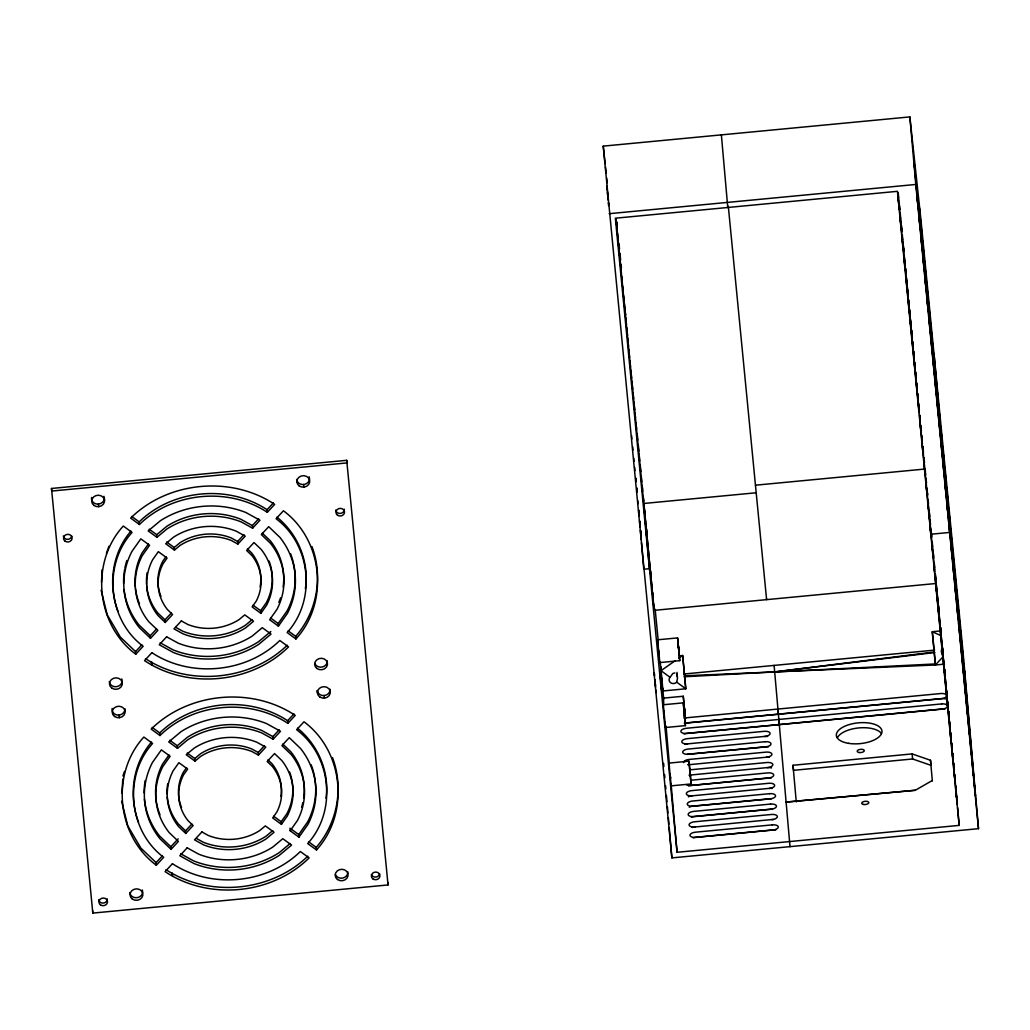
<?xml version="1.0" encoding="UTF-8"?>
<svg xmlns="http://www.w3.org/2000/svg" width="1030" height="1030" viewBox="0 0 1030 1030"><rect width="100%" height="100%" fill="white"/><g stroke="black" fill="none" stroke-linecap="round" stroke-linejoin="round"><path stroke-width="1.5" d="M647.51 546.042L643.802 503.477L756.2 492.765M101.494 582.311L102.124 569.667M122.042 793.332L122.75 779.105M305.369 588.774C309.451 562.019 297.979 534.029 276.954 517.176M325.982 798.276C329.78 771.998 318.025 744.729 297.503 728.197M941.626 648.887L941.317 651.733L943.042 656.741L935.394 664.994L684.628 675.796L682.658 655.505L679.62 655.788M674.908 672.899L672.796 673.491L670.092 677.328A4.287 3.824 -5 0 0 670.62 682.71A4.287 3.824 -5 0 0 676.671 682.13L677.457 678.59L677.045 672.358M106.438 553.355L108.922 546.299M122.905 775.938L124.501 771.431M130.952 531.094C112.193 552.878 107.841 584.486 117.974 611.138M148.436 543.956L142.011 553.046A74.43 66.255 -5 0 0 135.291 586.958M166.036 556.638L162.74 561.311A51.526 45.874 -5 0 0 160.989 596.434M151.5 742.102C132.741 763.9 128.389 795.508 138.522 822.159M260.886 613.339L266.616 605.215A62.972 56.058 -5 0 0 261.182 549.428L253.985 542.54L246.634 550.484L251.809 555.44A51.526 45.874 -5 0 1 256.251 601.095L252.131 606.928L260.886 613.339L260.654 610.739L266.384 602.627A62.972 56.058 -5 0 0 269.062 561.054M168.984 754.977L162.56 764.054A74.43 66.255 -5 0 0 160.023 814.807M278.396 626.15L287.344 613.481A85.876 76.452 -5 0 0 279.941 537.403L268.714 526.665L261.35 534.596L270.555 543.415A74.43 66.255 -5 0 1 276.98 609.348L269.641 619.738L278.396 626.15L278.177 623.549L287.125 610.88A85.876 76.452 -5 0 0 290.602 553.767M186.584 767.646L183.289 772.32A51.526 45.874 -5 0 0 181.538 807.456M295.919 638.961C329.33 602.499 323.163 540.145 283.43 510.777L276.079 518.721C311.137 544.883 316.596 600.13 287.164 632.549L295.919 638.961L295.687 636.36C316.944 612.077 323.369 576.71 311.923 546.518M281.435 824.348L287.164 816.236A62.972 56.058 -5 0 0 281.731 760.436L274.534 753.561L267.182 761.505L272.358 766.449A51.526 45.874 -5 0 1 276.8 812.104L272.667 817.949L281.435 824.348L281.203 821.747L286.932 813.636A62.972 56.058 -5 0 0 289.61 772.062M290.19 830.759L297.528 820.369A74.43 66.255 -5 0 0 291.104 754.424L281.898 745.617L289.263 737.673L300.49 748.411A85.876 76.452 -5 0 1 307.893 824.502L298.945 837.158L290.19 830.759L289.958 828.159M298.945 837.158L298.726 834.558L307.661 821.901A85.876 76.452 -5 0 0 311.15 764.788M316.468 849.969C349.878 813.52 343.711 751.153 303.979 721.785L296.627 729.729C331.686 755.904 337.145 811.138 307.7 843.57L316.468 849.969L316.236 847.368C337.492 823.099 343.917 787.731 332.471 757.539M135.78 654.217C96.047 624.85 89.893 562.496 123.304 526.034L132.059 532.446C102.614 564.865 108.073 620.111 143.144 646.274L135.78 654.217L135.561 651.617L141.87 644.819M150.509 638.33L139.282 627.592A85.876 76.452 -5 0 1 131.866 551.514L140.814 538.845L149.582 545.256L142.23 555.646A74.43 66.255 -5 0 0 148.655 621.579L157.86 630.399L150.509 638.33L150.277 635.742L156.586 628.931M165.225 622.455L158.028 615.567A62.972 56.058 -5 0 1 152.607 559.779L158.337 551.655L167.092 558.067L162.972 563.899A51.526 45.874 -5 0 0 167.414 609.554L172.589 614.511L165.225 622.455L165.006 619.854L171.315 613.043M237.866 544.085L245.23 536.141L236.243 531.184A62.972 56.058 -5 0 0 173.555 537.158L165.701 543.724L174.456 550.123L180.108 545.411A51.526 45.874 -5 0 1 231.402 540.518L237.866 544.085L237.647 541.484L243.956 534.673M252.595 528.197L259.959 520.253L245.938 512.528A85.876 76.452 -5 0 0 160.448 520.678L148.178 530.913L156.933 537.312L167.002 528.918A74.43 66.255 -5 0 1 241.097 521.862L252.595 528.197L252.363 525.596L258.672 518.785M267.311 512.309L274.675 504.365C231.093 475.345 167.954 481.293 130.668 518.103L139.423 524.502C172.615 492.018 228.57 486.739 267.311 512.309L267.092 509.708L273.401 502.91M156.328 865.239C116.596 835.871 110.442 773.517 143.852 737.055L152.607 743.467C123.162 775.886 128.621 831.12 163.693 857.295L156.328 865.239L156.096 862.638L162.418 855.827M171.057 849.351L159.83 838.613A85.876 76.452 -5 0 1 152.414 762.522L161.362 749.866L170.117 756.278L162.779 766.655A74.43 66.255 -5 0 0 169.203 832.601L178.409 841.407L171.057 849.351L170.826 846.75L178.19 838.819M185.773 833.463L178.576 826.588A62.972 56.058 -5 0 1 173.143 770.788L178.885 762.676L187.64 769.088L183.507 774.921A51.526 45.874 -5 0 0 187.962 820.575L193.138 825.532L185.773 833.463L185.542 830.875L191.863 824.064M258.414 755.093L265.779 747.149L256.792 742.205A62.972 56.058 -5 0 0 194.103 748.179L186.237 754.733L195.005 761.144L200.657 756.419A51.526 45.874 -5 0 1 251.951 751.527L258.414 755.093L258.195 752.492L264.504 745.694M273.143 739.218L280.508 731.274L266.487 723.549A85.876 76.452 -5 0 0 180.997 731.699L168.727 741.922L177.482 748.334L187.55 739.939A74.43 66.255 -5 0 1 261.646 732.871L273.143 739.218L272.911 736.617L279.22 729.807M287.859 723.33L295.224 715.387C251.642 686.366 188.49 692.315 151.204 729.111L159.972 735.523C193.151 703.027 249.118 697.761 287.859 723.33L287.64 720.73L293.949 713.919M139.423 524.502L139.192 521.901C172.383 489.417 228.351 484.152 267.092 509.708M156.933 537.312L156.715 534.712L166.783 526.317A74.43 66.255 -5 0 1 240.866 519.262L252.363 525.596M174.456 550.123L174.225 547.522L179.889 542.81A51.526 45.874 -5 0 1 231.184 537.918L237.647 541.484M252.17 619.609L245.436 625.236A62.972 56.058 -5 0 1 182.748 631.21L175.821 627.399M270.813 631.493L258.543 641.716A85.876 76.452 -5 0 1 173.053 649.866L160.178 642.772M159.972 735.523L159.74 732.922C192.932 700.439 248.9 695.16 287.64 720.73M287.228 645.218C250.342 680.959 188.464 686.753 145.5 658.672M177.482 748.334L177.263 745.733L187.318 737.338A74.43 66.255 -5 0 1 261.414 730.283L272.911 736.617M195.005 761.144L194.773 758.543L200.438 753.818A51.526 45.874 -5 0 1 251.719 748.939L258.195 752.492M272.718 830.631L265.985 836.244A62.972 56.058 -5 0 1 203.283 842.231L196.37 838.407M290.138 843.531L279.091 852.737A85.876 76.452 -5 0 1 193.601 860.887L180.726 853.793M307.777 856.226C270.89 891.967 209.013 897.774 166.049 869.693M670.092 677.328L661.003 670.672L675.01 660.861M678.834 658.183L682.658 655.505L685.774 688.787L662.972 690.963L660.745 666.577M915.297 790.28L786.07 802.087L915.297 790.28L932.266 780.534M941.407 630.836L932.279 631.712L934.262 652.003L774.676 671.921L684.087 676.774M934.854 652.518L774.676 671.921L935.845 663.925M603.245 146.131L909.863 116.905L921 220.343L963.089 652.518L978.5 828.674L671.882 857.9L603.245 146.131L605.125 163.641M609.155 213.686L915.773 184.46L909.863 116.905M51.5 488.465L346.711 460.32L388.04 884.95L92.816 913.095L51.5 488.465L51.732 491.053L346.943 462.921L346.711 460.32M755.466 485.194L925.12 469.023L925.429 472.204M616.043 218.618L654.217 610.352L936.257 583.469M658.685 650.986L657.642 639.797L677.586 637.905L678.77 649.853M658.659 650.355L659.805 662.573L679.749 660.668L678.706 649.492M683.843 674.019L934.648 650.11M940.725 635.523L932.279 631.712L935.394 664.994L944.51 664.118M663.784 703.336L663.32 698.134L683.263 696.241L685.439 719.004L684.384 707.816M663.333 704.752L683.276 702.859L685.439 725.622L665.496 727.528L663.397 705.293M764.672 736.399L687.718 743.853A5.729 2.614 -5.6 0 1 681.783 741.806A5.729 2.614 -5.6 0 1 687.255 738.665L764.17 731.326A5.729 2.614 -5.6 0 1 770.105 733.386A5.729 2.614 -5.6 0 1 764.633 736.527A5.729 2.614 -5.6 0 1 767.556 736.476M669.989 773.903L669.011 763.088L688.954 761.183L690.139 773.144M689.984 769.835L766.899 762.509A5.729 2.614 -5.6 0 1 772.835 764.556A5.729 2.614 -5.6 0 1 767.363 767.698M793.01 765.264L912.117 753.909L930.489 760.269L930.978 765.342L912.606 758.981L793.499 770.324L793.01 765.264L796.267 801.958M690.898 780.225L767.814 772.899A5.729 2.614 -5.6 0 1 773.736 774.959A5.729 2.614 -5.6 0 1 768.264 778.101L691.349 785.427A5.729 2.614 -5.6 0 0 688.568 785.929M670.028 773.633L671.174 785.851L691.117 783.959L690.074 772.77M959.175 825.391L897.426 191.323L615.361 218.206L677.071 852.286L959.175 825.391L957.617 807.687M676.671 682.13L685.774 688.787L684.628 675.796M131.686 516.416L139.192 521.901M149.208 529.227L156.715 534.712M166.718 542.038L174.225 547.522M253.148 605.241L260.654 610.739M270.671 618.052L278.177 623.549M288.181 630.862L295.687 636.36M152.234 727.425L159.74 732.922M169.744 740.235L177.263 745.733M187.267 753.046L194.773 758.543M273.697 816.262L281.203 821.747M291.207 829.073L298.726 834.558M308.73 841.883L316.236 847.368M262.277 533.102L270.336 540.814A74.43 66.255 -5 0 1 283.134 587.036M247.432 548.874L251.578 552.84A51.526 45.874 -5 0 1 260.075 586.997M165.006 619.854L157.809 612.979A62.972 56.058 -5 0 1 146.698 585.877M282.825 744.124L290.885 751.823A74.43 66.255 -5 0 1 303.683 798.057M150.277 635.742L139.05 625.004A85.876 76.452 -5 0 1 124.064 589.559M267.98 759.895L272.126 763.861A51.526 45.874 -5 0 1 280.894 796.538M135.561 651.617L120.304 637.029L107.223 614.807L101.094 590.216M185.542 830.875L178.357 823.987A62.972 56.058 -5 0 1 167.233 796.885M170.826 846.75L159.599 836.012A85.876 76.452 -5 0 1 144.445 799.061M156.096 862.638L140.84 848.038L127.759 825.828L121.643 801.237M676.607 674.148L677.444 676.877M679.749 660.668L678.86 651.681M691.117 783.959L689.933 771.998M657.642 639.797L658.273 645.99M663.32 698.134L663.513 699.949M669.011 763.088L669.397 766.822M617.022 222.184L617.356 225.325M619.043 244.342L619.532 248.9M620.021 253.444L620.627 260.062M621.116 264.62L621.438 267.658M605.473 166.821L606.155 173.182M606.67 177.958L607.185 182.735M903.22 245.591L903.387 247.2M909.104 309.876L909.155 310.159M915.142 367.98L915.091 367.684M913.121 351.088L912.194 341.445M655.956 691.027L656.123 692.611L655.917 690.049M949.57 530.308L949.724 531.557M951.553 550.599L951.746 552.466L947.703 507.301L948.746 518.064M953.523 570.89L953.716 572.757L949.686 527.592L950.716 538.355M955.505 591.169L955.698 593.048L951.656 547.883L952.699 558.646M957.475 611.46L957.668 613.339L953.638 568.174L954.668 578.937M959.458 631.751L959.6 632.999M961.428 652.042L961.582 653.29M963.411 672.333L963.552 673.581M965.38 692.624L965.535 693.872M967.363 712.915L967.505 714.163M969.333 733.206L969.475 734.454M971.316 753.497L971.457 754.745M973.286 773.788L973.479 775.654L960.462 630.283M975.256 794.079L975.449 795.945L964.376 670.363L965.406 681.01M899.435 206.618L899.242 204.751L899.692 209.978M901.405 226.909L901.211 225.042L901.804 231.802M917.215 389.224L917.061 387.975M928.97 510.005L929.601 516.545M924.811 471.225L925.004 473.105L922.674 446.376M926.794 491.516L926.987 493.383L924.786 468.199M928.764 511.807L928.918 513.056M930.747 532.098L930.94 533.965L928.88 510.326M932.717 552.389L932.91 554.256L930.978 532.149M936.669 592.971L936.759 593.937M938.639 613.262L938.845 615.129L937.043 594.555M940.622 633.553L940.763 634.802M942.592 653.844L942.746 655.093M944.574 674.135L944.716 675.384M946.544 694.426L946.699 695.675M948.527 714.704L948.669 715.966M950.497 734.995L950.69 736.875L947.42 700.49M952.48 755.286L952.673 757.166L950.523 732.536M954.45 775.577L954.643 777.457L952.493 752.814M956.432 795.868L956.625 797.735L954.617 774.715M664.17 713.468L664.028 712.155L664.118 713.185M607.159 188.992L606.812 185.722L607.211 190.267M608.37 202.369L608.717 205.64L608.498 203.077M654.565 675.963L654.23 672.68L654.449 675.255M915.773 184.46L978.5 828.674M898.25 193.099L898.714 197.889M899.177 202.665L899.692 209.245M900.272 213.841L900.735 218.618M901.353 225.004L901.817 229.78M902.28 234.57L902.756 239.359M903.374 245.732L903.838 250.522M904.456 256.895L904.919 261.684M905.55 268.058L905.859 271.251M906.477 277.637L906.941 282.413M907.404 287.203L907.881 291.992M908.653 299.962L908.962 303.155M909.58 309.528L910.057 314.317M910.52 319.094L910.984 323.884M911.601 330.269L912.065 335.046M912.696 341.432L913.159 346.209M913.623 350.998L914.086 355.788M914.704 362.161L915.181 366.95M915.644 371.727L916.262 378.113M916.726 382.902L917.189 387.679M917.82 394.065L918.284 398.842M918.747 403.631L919.211 408.421M919.996 416.39L920.305 419.583M920.923 425.957L921.387 430.746M921.85 435.536L922.314 440.312M922.944 446.698L923.408 451.475M924.026 457.861L924.489 462.65M926.047 478.564L926.511 483.327M926.974 488.104L927.592 494.452M928.21 500.812L928.519 503.992M929.137 510.352L929.601 515.116M930.064 519.893L930.528 524.656M931.3 532.6L931.609 535.78M932.24 542.14L932.704 546.904M933.322 553.265L933.631 556.445M934.249 562.805L934.712 567.569M935.33 573.929L935.794 578.693M936.399 584.95L936.837 589.392M938.819 609.812L938.407 605.473L938.819 610.275M940.519 627.206L940.944 631.557M942.489 647.497L942.914 651.848M944.613 669.23L945.038 673.581M946.725 690.976L947.149 695.327M948.707 711.267L949.132 715.618M950.819 733L951.244 737.351M952.853 753.844L953.317 758.595M919.314 410.738L918.992 407.648L919.314 411.343M921.284 431.029L920.975 427.939L921.284 431.634M904.932 267.105L905.203 269.577M909.014 308.91L905.164 266.834M912.117 753.909L912.606 758.981M777.92 709.065L778.423 714.138M778.835 719.455L779.324 724.528M728.3 206.245L766.603 599.64L766.513 598.649M727.772 207.494L721.373 134.879M790.01 846.634L774.109 665.419M655.157 609.219L658.106 639.488M616.378 221.875L617.163 229.883M617.472 233.076L618.258 241.084M618.567 244.29L619.185 250.702M619.506 253.895L621.373 273.117M621.682 276.323L622.313 282.722M622.622 285.928L623.24 292.327M623.562 295.533L625.558 315.193L625.249 312.064M625.738 317.961L626.472 324.553M626.665 327.398L627.425 335.201M627.721 338.329L628.493 346.235M628.802 349.415L629.588 357.397M629.897 360.577L630.515 366.963M630.823 370.143L631.609 378.113M631.918 381.306L632.69 389.276M632.999 392.469L633.63 398.842M633.939 402.035L634.712 410.004M635.021 413.197L635.484 417.974M635.961 422.764L636.579 429.137M637.171 433.553L637.737 440.055M638.252 444.651L638.819 451.153M639.179 454.166L639.682 461.015M640.261 465.264L640.827 471.766M641.291 476.517L641.703 481.744M642.166 486.533L642.643 491.31M643.287 497.065L643.621 501.456M644.214 506.554L644.806 513.519M645.269 518.257L645.565 521.412M646.377 528.686L646.827 533.424L646.428 528.622M647.265 538.793L647.883 545.102M648.346 549.84L648.964 556.161M649.415 560.899L651.269 579.851L650.432 570.762M651.423 581.409L652.183 589.224M652.479 592.34L653.252 600.142L652.557 592.572M653.548 603.181L654.217 610.352M636.798 487.975L637.106 491.143M631.596 435.677L631.854 439.012M632.678 446.775L632.935 450.11M633.707 458.041L634.017 461.208M634.686 467.388L634.944 470.723M635.716 478.654L636.025 481.821M975.14 792.855L974.419 785.182M949.454 529.085L948.733 521.412M951.437 549.376L950.716 541.703M953.407 569.654L952.686 561.994M955.389 589.945L954.668 582.285M957.359 610.236L956.638 602.576M959.329 630.527L958.608 622.854M961.312 650.818L948.566 507.919L949.596 518.695M963.282 671.109L950.587 528.841M965.265 691.4L952.57 549.119M967.234 711.691L954.54 569.41M969.217 731.982L956.51 589.701M971.187 752.273L958.492 609.992M973.17 772.564L972.449 764.891M935.253 574.47L935.755 579.89M937.223 594.761L937.815 601.031M952.222 752.66L951.63 746.39M901.533 228.132L901.804 231.016M903.503 248.423L903.786 251.307M905.473 268.714L905.898 273.066M907.456 289.005L907.997 294.696M909.426 309.296L909.966 314.987M911.408 329.587L912.052 336.411M923.395 452.724L922.944 448.23L923.395 453.458M925.519 474.495L924.966 469.139M927.489 494.786L926.897 488.812L927.476 495.572M931.159 532.484L931.583 536.836M933.141 552.775L933.682 558.466M946.145 690.306L946.428 693.19M913.52 351.269L914.099 357.539M928.506 509.181L927.927 502.91M930.618 530.875L929.897 523.201M932.601 551.166L931.88 543.492M934.571 571.457L933.85 563.783M936.553 591.748L935.909 584.924M938.523 612.039L937.879 605.215M940.506 632.33L939.965 626.639M942.476 652.621L940.094 627.128M944.446 672.912L941.214 636.424M948.398 713.481L946.274 690.873M950.381 733.772L949.66 726.111M954.334 774.354L953.613 766.681M956.304 794.645L955.583 786.972M900.851 225.119L901.302 229.613L898.971 202.897M920.46 426.536L921.052 432.523L919.533 415.013M922.442 446.827L923.034 452.814L920.524 425.158M924.554 468.599L924.695 470.002M926.665 490.293L925.944 482.619M904.804 265.701L904.211 259.431M684.281 706.786L683.972 703.632L684.216 706.4M684.409 708.46L684.731 711.601L684.486 708.846M684.293 713.404L683.972 710.249L684.216 713.018M684.422 715.077L684.731 718.219L684.486 715.464M689.971 771.74L689.649 768.586L689.907 771.341M690.1 773.414L690.409 776.556L690.164 773.8M658.788 652.029L659.11 655.17L658.852 652.415M663.951 710.945L664.234 713.751M670.157 775.307L670.466 778.461L670.221 775.693M638.819 510.262L639.115 513.416M639.875 521.322L640.184 524.489M655.016 680.547L655.582 687.19M607.365 191.142L608.164 200.232M915.631 373.053L916.082 377.83M917.614 393.344L918.052 398.121M918.348 404.79L919.03 411.614M924.412 467.118L923.974 462.328M900.709 223.639L900.259 218.849M684.319 707.417L683.263 696.241M678.641 649.08L677.586 637.905M689.997 772.371L688.954 761.183M684.319 714.035L683.276 702.859M684.384 714.434L685.439 725.622M658.762 651.385L659.355 657.372M670.131 774.676L670.466 777.972M618.927 243.853L619.313 247.921M655.273 683.148L655.505 685.71M654.848 679.581L655.093 682.143M607.855 196.189L608.099 198.751M607.43 192.623L607.674 195.185M946.016 688.851L943.326 658.312M919.726 415.09L920.035 418.412M920.331 425.081L920.022 421.759M922.301 445.372L921.992 442.05M916.249 383.147L917.061 391.323M678.538 648.063C677.74 639.244 679.607 659.496 678.809 650.509M921.824 436.72L922.005 438.703M918.219 403.438L915.49 372.294M914.164 361.723L915.078 371.032M900.091 213.532L900.272 215.515M898.121 193.241L898.302 195.224M665.045 722.326L665.251 724.592M963.436 660.719L962.445 650.574M947.626 498.404L946.583 487.641L951.759 545.784L950.729 535.021M952.699 555.312L953.69 565.457M956.651 599.228L955.66 589.083M945.643 478.113L944.613 467.35L949.789 525.493L948.746 514.73M941.703 437.531L940.66 426.768L945.836 484.911L944.806 474.148M943.673 457.822L942.643 447.059L947.806 505.202L946.776 494.439M939.721 417.24L938.729 407.095M937.751 396.949L936.708 386.186L941.884 444.329L940.854 433.566M942.823 453.857L943.815 464.002M946.763 497.773L945.785 487.641M935.768 376.658L934.777 366.513M938.871 413.275L939.914 424.038L932.807 346.222M942.811 457.204L941.832 447.059M944.793 477.495L943.75 466.719L947.793 511.884L946.763 501.121M944.78 480.83L945.823 491.593L939.849 426.768M919.957 214.343L918.927 203.58L926.034 281.396M923.073 250.959L924.052 261.105M927.013 294.876L925.97 284.113L931.944 348.938M925.03 274.585L924 263.822L928.043 308.987L927 298.224M928.983 318.502L929.961 328.647M923.06 254.294L922.017 243.531L926.06 288.696L925.03 277.933M919.108 213.712L918.078 202.949L922.108 248.114L921.077 237.351M921.077 234.003L920.048 223.24L924.09 268.405L923.047 257.642M917.125 193.421L916.095 182.658L920.138 227.823L919.095 217.06M915.155 173.143L914.125 162.367L918.155 207.532L917.125 196.769M939.849 625.506L939.103 616.983M925.88 478.435L925.957 479.285M923.91 458.144L923.987 458.994M916.146 382.014L913.34 351.076M910.147 320.304L911.125 330.45M902.177 234.956L902.254 235.806M906.194 279.722L907.185 289.868M902.241 239.14L903.271 249.904L902.023 235.471M898.289 198.558L899.319 209.322L897.748 192.417M635.806 478.036L636.077 481.113L635.768 478.487M636.733 488.053L637.029 491.233M934.249 356.29L949.66 532.446L930.824 534.235L929.639 520.755M953.741 763.346L954.295 769.68M954.707 774.431L955.274 780.766M955.686 785.517L957.346 804.52M951.81 743.75L952.222 748.553M952.647 753.355L953.201 759.767M953.484 762.96L954.321 772.564M949.686 721.863L950.111 726.665M950.664 733.064L951.231 739.476M951.514 742.669L952.209 750.677M947.716 701.572L948.128 706.374M948.553 711.176L949.119 717.588M949.39 720.781L950.239 730.386M944.613 669.539L945.025 674.341M945.45 679.143L946.004 685.542M946.583 689.83L947.124 698.353M942.489 647.651L942.914 652.454M943.467 658.852L944.034 665.251M944.317 668.457L945.012 676.465M945.295 678.603L945.991 687.667M940.519 627.36L940.944 632.163M941.356 636.965L941.922 643.364M942.192 646.57L942.901 654.565M939.386 616.674L939.939 623.073M940.223 626.279L940.918 634.287M937.416 595.327L937.828 600.13M938.253 604.932L938.884 613.301M939.231 616.133L939.939 624.141M936.103 583.804L936.772 591.477M934.133 563.513L934.661 569.654M935.111 573.659L935.742 581.937M936.051 584.409L936.811 594.22M937.004 595.16L937.802 604.365M931.03 531.544L931.571 537.686M932.021 541.69L932.639 549.969M933.013 551.835L934.699 572.397M935.021 574.869L935.691 582.542M928.918 509.721L929.588 517.395M929.858 520.472L930.669 529.678M927.927 499.576L928.558 507.854M925.12 469.023L925.507 475.281M925.777 478.345L926.446 486.031M926.768 488.49L929.575 519.931M923.794 458.067L924.476 465.74M921.696 436.231L922.365 443.917M919.713 415.94L920.254 422.081M916.61 383.971L917.151 390.113M917.601 394.117L919.211 412.541M914.511 362.148L915.181 369.822M912.529 341.857L913.069 347.998M910.417 320.034L911.087 327.707M911.408 330.179L912.026 338.458M912.348 340.93L914.099 360.886M908.447 299.743L908.988 305.884M909.245 308.961L912.117 340.595M906.336 277.92L906.876 284.061M907.134 287.125L907.945 296.344M908.267 298.816L909.027 308.627M909.207 309.554L910.005 318.772M903.774 252.093L903.194 245.449M904.173 256.689L904.842 264.375M902.061 234.866L902.744 242.539M903.053 245.011L904.804 264.968M899.963 213.043L900.761 222.261M901.083 224.72L901.701 232.999M897.98 192.752L898.649 200.425M934.262 652.003L935.394 664.994M930.489 760.269L932.343 780.933M661.839 677.972L662.213 682.298M662.715 688.066L663.668 698.945M666.037 726.099L669.384 764.427M671.071 783.598L677.071 852.286M660.243 662.007L661.003 670.672M642.347 486.855L642.54 489.07M643.196 496.589L643.57 500.876M627.231 332.355L627.489 335.381M627.759 338.419L628.03 341.445M625.789 318.128L626.047 321.154M663.603 763.307L663.887 766.513M664.582 774.534L664.865 777.74M665.573 785.748L665.856 788.967M666.41 795.379L666.976 801.791M667.389 806.593L667.955 813.005M668.38 817.82L668.933 824.232M669.217 827.438L671.882 857.9M637.068 492.327L636.772 488.799M637.776 500.67L638.046 503.786M638.587 510.017L639.141 516.249M639.54 520.935L640.094 527.167M640.364 530.283L641.188 539.643M641.458 542.759L643.776 569.23L649.466 568.689L647.51 545.964M387.808 882.35L388.04 884.95M330.038 689.225A6.438 5.729 -5 0 1 324.18 695.533L324.411 698.134M303.631 484.525L303.863 487.126M317.433 693.035L317.214 690.448A6.438 5.729 -5 0 0 324.18 695.533M296.898 482.027L296.666 479.426A6.438 5.729 -5 0 0 304.468 484.396A6.438 5.729 -5 0 0 309.129 476.748M172.615 875.796L171.959 872.951L172.177 875.552M151.848 662.174L152.08 664.775M151.41 661.942L151.642 664.53M125.094 711.37L124.862 708.782A6.438 5.729 -5 0 1 118.167 715.129A6.438 5.729 -5 0 1 112.116 708.498M104.313 497.76L104.545 500.361M119.017 715.09L119.235 717.691M103.953 496.306A6.438 5.729 -5 0 1 98.468 504.082L98.687 506.683M92.597 910.494L92.816 913.095M644.432 510.687L647.188 542.321M943.789 470.684L937.879 406.477M937.879 403.129L930.837 325.931M941.819 450.393L935.897 386.186M935.909 382.838L928.854 305.64M939.849 430.102L933.927 365.895M933.94 362.56L926.884 285.349M937.867 409.811L931.944 345.604M931.957 342.269L924.901 265.058M935.897 389.52L929.974 325.313M929.987 321.978L922.932 244.78M933.914 369.229L928.004 305.022M928.004 301.687L920.949 224.489M671.084 784.615L671.174 785.851M665.406 726.279L665.496 727.528M659.715 661.337L659.805 662.573M688.336 796.847A5.729 2.614 -5.6 0 1 692.302 795.701M691.297 817.099A5.729 2.614 -5.6 0 1 694.117 816.481L771.032 809.142A5.729 2.614 -5.6 0 1 772.513 809.091M688.053 764.698A5.729 2.614 -5.6 0 0 689.534 764.646L766.487 757.192A5.729 2.614 -5.6 0 1 769.371 757.269M683.611 762.586A5.729 2.614 -5.6 0 1 689.083 759.445L765.998 752.119A5.729 2.614 -5.6 0 1 771.921 754.166A5.729 2.614 -5.6 0 1 766.449 757.308M688.104 764.749A5.729 2.614 -5.6 0 1 689.572 764.518M769.178 788.491A5.729 2.614 -5.6 0 0 774.65 785.349A5.729 2.614 -5.6 0 0 768.728 783.289L691.8 790.628A5.729 2.614 -5.6 0 0 686.328 793.769A5.729 2.614 -5.6 0 0 692.263 795.817L769.217 788.362A5.729 2.614 -5.6 0 1 772.101 788.439M689.25 807.237A5.729 2.614 -5.6 0 1 693.203 806.091L770.131 798.752A5.729 2.614 -5.6 0 1 771.612 798.701M693.113 837.879A5.729 2.614 -5.6 0 1 695.932 837.261L772.848 829.935A5.729 2.614 -5.6 0 1 775.732 830.013M690.486 774.908A5.729 2.614 -5.6 0 0 689.019 775.139A5.729 2.614 -5.6 0 0 690.448 775.036L767.402 767.582A5.729 2.614 -5.6 0 1 771.496 767.955M684.409 723.124A5.729 2.614 -5.6 0 0 685.89 723.073L941.227 698.739A5.729 2.614 -5.6 0 0 946.699 695.598A5.729 2.614 -5.6 0 0 940.763 693.538L685.439 717.871A5.729 2.614 -5.6 0 0 683.972 718.103M687.19 754.359A5.729 2.614 -5.6 0 1 688.658 754.127L765.573 746.789A5.729 2.614 -5.6 0 1 768.457 746.866M684.474 723.176A5.729 2.614 -5.6 0 1 685.941 722.944L941.266 698.61A5.729 2.614 -5.6 0 1 945.36 698.984M692.212 827.489A5.729 2.614 -5.6 0 1 695.031 826.871M686.302 784.603A5.729 2.614 -5.6 0 0 691.349 785.427L768.303 777.972A5.729 2.614 -5.6 0 1 771.187 778.049M684.937 744.355A5.729 2.614 -5.6 0 1 687.757 743.737M771.908 819.661A5.729 2.614 -5.6 0 0 777.38 816.52A5.729 2.614 -5.6 0 0 771.444 814.473L694.529 821.798A5.729 2.614 -5.6 0 0 689.057 824.94A5.729 2.614 -5.6 0 0 694.992 827L771.946 819.545A5.729 2.614 -5.6 0 1 773.427 819.494M684.023 733.965A5.729 2.614 -5.6 0 1 686.843 733.347L942.167 709A5.729 2.614 -5.6 0 1 945.051 709.078M837.403 737.725A22.905 10.429 -5.6 0 1 858.75 727.927A22.905 10.429 -5.6 0 1 881.448 733.527M71.817 536.154A4.287 3.824 -5 0 1 63.319 535.973M107.275 898.855A4.287 3.824 -5 0 1 103.373 903.065A4.287 3.824 -5 0 1 98.726 899.666M379.645 873.891A4.287 3.824 -5 0 1 371.392 874.676M344.29 509.193A4.287 3.824 -5 0 1 340.376 513.404A4.287 3.824 -5 0 1 335.741 510.005M98.468 504.082A6.438 5.729 -5 0 1 91.567 497.49M122.029 681.873A6.438 5.729 -5 0 1 115.399 686.727A6.438 5.729 -5 0 1 109.283 681.59M121.733 678.912A6.438 5.729 -5 0 1 122.094 680.367M142.282 889.933A6.438 5.729 -5 0 1 137.621 897.581A6.438 5.729 -5 0 1 129.819 892.611M347.818 871.831A6.438 5.729 -5 0 1 342.797 878.024A6.438 5.729 -5 0 1 335.355 874.509M327.27 660.809A6.438 5.729 -5 0 1 322.248 667.002A6.438 5.729 -5 0 1 314.807 663.487M144.123 792.933A85.876 76.452 -5 0 1 145.153 780.611M302.833 802.705A74.43 66.255 -5 0 1 301.597 807.327M167.04 793.976A62.972 56.058 -5 0 1 167.71 783.688M280.546 597.851A74.43 66.255 -5 0 1 278.821 602.383M139.475 603.786A74.43 66.255 -5 0 1 135.471 588.516M146.569 584.422A62.972 56.058 -5 0 1 147.161 572.667M123.6 583.456A85.876 76.452 -5 0 1 124.604 569.59M124.888 568.071A85.876 76.452 -5 0 1 126.819 560.552M151.899 652.685L144.535 660.629C188.117 689.649 251.269 683.701 288.555 646.892L279.8 640.493C246.608 672.976 190.64 678.255 151.899 652.685M166.628 636.798L159.264 644.741L173.285 652.466A85.876 76.452 -5 0 0 258.775 644.317L271.045 634.081L262.277 627.682L252.208 636.077A74.43 66.255 -5 0 1 178.126 643.132L166.628 636.798M181.344 620.91L173.98 628.854L182.967 633.811A62.972 56.058 -5 0 0 245.655 627.837L253.522 621.27L244.767 614.871L239.102 619.584A51.526 45.874 -5 0 1 187.808 624.476L181.344 620.91M172.448 863.694L165.083 871.638C208.665 900.671 271.817 894.722 309.103 857.913L300.348 851.514C267.156 883.998 211.189 889.263 172.448 863.694M187.177 847.819L179.812 855.763L193.833 863.488A85.876 76.452 -5 0 0 279.31 855.338L291.58 845.102L282.825 838.703L272.757 847.085A74.43 66.255 -5 0 1 198.674 854.153L187.177 847.819M201.893 831.931L194.528 839.875L203.515 844.819A62.972 56.058 -5 0 0 266.204 838.845L274.07 832.292L265.315 825.893L259.65 830.605A51.526 45.874 -5 0 1 208.356 835.497L201.893 831.931M941.678 703.928L686.353 728.274A5.729 2.614 -5.6 0 0 680.882 731.416A5.729 2.614 -5.6 0 0 686.804 733.463L942.128 709.129A5.729 2.614 -5.6 0 0 947.6 705.988A5.729 2.614 -5.6 0 0 941.678 703.928M765.084 741.716L688.169 749.055A5.729 2.614 -5.6 0 0 682.697 752.196A5.729 2.614 -5.6 0 0 688.619 754.256L765.535 746.917A5.729 2.614 -5.6 0 0 771.007 743.776A5.729 2.614 -5.6 0 0 765.084 741.716M769.629 793.679L692.714 801.018A5.729 2.614 -5.6 0 0 687.242 804.16A5.729 2.614 -5.6 0 0 693.164 806.207L770.092 798.881A5.729 2.614 -5.6 0 0 775.564 795.739A5.729 2.614 -5.6 0 0 769.629 793.679M770.543 804.07L693.628 811.408A5.729 2.614 -5.6 0 0 688.156 814.55A5.729 2.614 -5.6 0 0 694.078 816.61L770.994 809.271A5.729 2.614 -5.6 0 0 776.466 806.13A5.729 2.614 -5.6 0 0 770.543 804.07M772.358 824.863L695.443 832.189A5.729 2.614 -5.6 0 0 689.971 835.33A5.729 2.614 -5.6 0 0 695.894 837.39L772.809 830.051A5.729 2.614 -5.6 0 0 778.281 826.91A5.729 2.614 -5.6 0 0 772.358 824.863M660.011 672.616L661.852 692.057L660.011 672.616M641.098 533.978L640.802 530.811L641.111 533.952M848.553 743.338A22.905 10.429 -5.6 0 0 881.963 731.068A22.905 10.429 -5.6 0 0 846.982 725.326A22.905 10.429 -5.6 0 0 848.553 743.338M859.059 752.518A3.579 1.635 -5.6 0 0 864.273 750.6A3.579 1.635 -5.6 0 0 858.814 749.711A3.579 1.635 -5.6 0 0 859.059 752.518M863.604 804.482A3.579 1.635 -5.6 0 0 868.818 802.563A3.579 1.635 -5.6 0 0 863.359 801.675A3.579 1.635 -5.6 0 0 863.604 804.482M100.464 904.842A4.287 3.824 -5 0 0 107.455 902.447A4.287 3.824 -5 0 0 101.764 898.289A4.287 3.824 -5 0 0 100.464 904.842M372.899 878.873A4.287 3.824 -5 0 0 379.877 876.479A4.287 3.824 -5 0 0 374.186 872.32A4.287 3.824 -5 0 0 372.899 878.873M337.48 515.167A4.287 3.824 -5 0 0 344.458 512.785A4.287 3.824 -5 0 0 338.78 508.627A4.287 3.824 -5 0 0 337.48 515.167M65.057 541.136A4.287 3.824 -5 0 0 72.049 538.754A4.287 3.824 -5 0 0 66.358 534.596A4.287 3.824 -5 0 0 65.057 541.136M299.164 485.877A6.438 5.729 -5 0 0 309.644 482.298A6.438 5.729 -5 0 0 301.108 476.053A6.438 5.729 -5 0 0 299.164 485.877M316.944 668.496A6.438 5.729 -5 0 0 327.424 664.917A6.438 5.729 -5 0 0 318.888 658.672A6.438 5.729 -5 0 0 316.944 668.496M93.988 505.434A6.438 5.729 -5 0 0 104.468 501.855A6.438 5.729 -5 0 0 95.932 495.61A6.438 5.729 -5 0 0 93.988 505.434M111.781 688.053A6.438 5.729 -5 0 0 122.248 684.474A6.438 5.729 -5 0 0 113.725 678.229A6.438 5.729 -5 0 0 111.781 688.053M132.329 899.061A6.438 5.729 -5 0 0 142.797 895.482A6.438 5.729 -5 0 0 134.273 889.238A6.438 5.729 -5 0 0 132.329 899.061M114.536 716.455A6.438 5.729 -5 0 0 125.016 712.876A6.438 5.729 -5 0 0 116.48 706.632A6.438 5.729 -5 0 0 114.536 716.455M337.492 879.504A6.438 5.729 -5 0 0 347.973 875.925A6.438 5.729 -5 0 0 339.437 869.681A6.438 5.729 -5 0 0 337.492 879.504M319.712 696.898A6.438 5.729 -5 0 0 330.192 693.319A6.438 5.729 -5 0 0 321.656 687.074A6.438 5.729 -5 0 0 319.712 696.898"/></g></svg>
